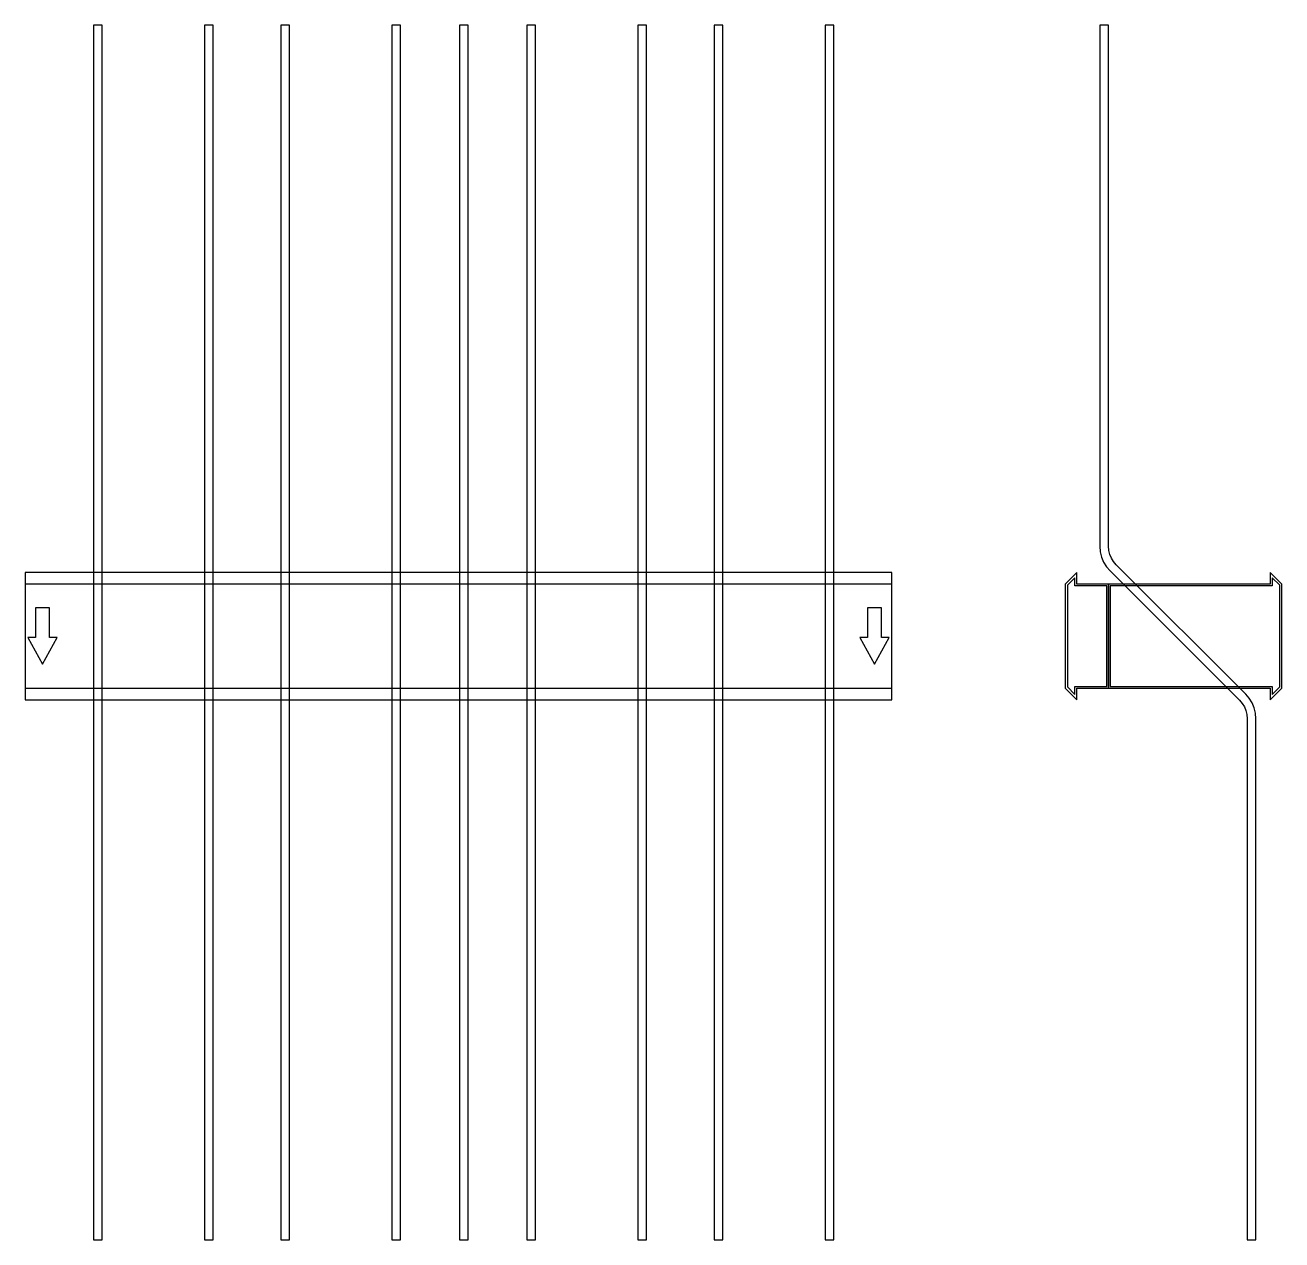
# Model space of a CAD drawing. Extents: x 0 to 1450, y -697 to 705.
import ezdxf

# ---------------------------------------------------------------- set-up
doc = ezdxf.new("R2010")
doc.units = 0
doc.layers.add('Halfen', color=7, linetype='CONTINUOUS')

msp = doc.modelspace()

# ---------------------------------------------------------------- linework, layer by layer
at = {"layer": 'Halfen', "color": 7}
for points in [[(89, -696.961), (89, 705.246), (79, 705.246), (79, -696.961)], [(217, -696.961), (217, 705.246), (207, 705.246), (207, -696.961)], [(305, -696.961), (305, 705.246), (295, 705.246), (295, -696.961)], [(433, -696.961), (433, 705.246), (423, 705.246), (423, -696.961)], [(511, -696.961), (511, 705.246), (501, 705.246), (501, -696.961)], [(589, -696.961), (589, 705.246), (579, 705.246), (579, -696.961)], [(717, -696.961), (717, 705.246), (707, 705.246), (707, -696.961)], [(805, -696.961), (805, 705.246), (795, 705.246), (795, -696.961)], [(933, -696.961), (933, 705.246), (923, 705.246), (923, -696.961)], [(1420, -696.961), (1420, -95.355), (1419.508, -89.098), (1418.042, -82.995), (1415.64, -77.196), (1412.361, -71.844), (1408.284, -67.071), (1258.787, 82.426), (1255.729, 86.006), (1253.27, 90.02), (1251.468, 94.369), (1250.369, 98.947), (1250, 103.64), (1250, 166.246), (1250, 705.246), (1240, 705.246), (1240, 166.246), (1240, 103.64), (1240.492, 97.382), (1241.958, 91.279), (1244.36, 85.48), (1247.639, 80.128), (1251.716, 75.355), (1401.213, -74.142), (1404.271, -77.722), (1406.73, -81.736), (1408.532, -86.085), (1409.631, -90.662), (1410, -95.355), (1410, -696.961)], [(0, -73.5), (1000, -73.5), (1000, 73.5), (0, 73.5)], [(1250, -60), (1250, 60), (1213.5, 60), (1213.5, 73.5), (1200, 60), (1200, -60), (1213.5, -73.5), (1213.5, -60)], [(1450, -60), (1450, 60), (1436.5, 73.5), (1436.5, 60), (1250, 60), (1250, -60), (1436.5, -60), (1436.5, -73.5)], [(0, -60), (1000, -60), (1000, 60), (0, 60)], [(1248, -58), (1248, 58), (1211, 58), (1211, 67.25), (1202.5, 58.75), (1202.5, -58.75), (1211, -67.25), (1211, -58)], [(1447.5, -58.75), (1447.5, 58.75), (1439, 67.25), (1439, 58), (1252, 58), (1252, -58), (1439, -58), (1439, -67.25)], [(20, -32.5), (37, -1.5), (28, -1.5), (28, 32.5), (12, 32.5), (12, -1.5), (3, -1.5)], [(980, -32.5), (997, -1.5), (988, -1.5), (988, 32.5), (972, 32.5), (972, -1.5), (963, -1.5)]]:
    msp.add_lwpolyline(points, close=True, dxfattribs=at)

doc.saveas('drawing.dxf')
